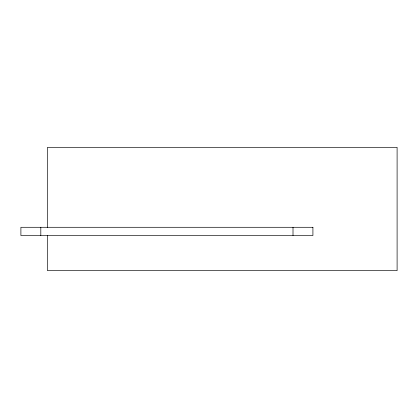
<?xml version="1.0" encoding="UTF-8"?>
<svg xmlns="http://www.w3.org/2000/svg" width="418" height="418" viewBox="0 0 418 418"><rect width="100%" height="100%" fill="white"/><g stroke="black" fill="none" stroke-linecap="round" stroke-linejoin="round"><path stroke-width="0.63" d="M293.008 227.293L293.008 235.522M47.495 227.596L47.495 147.335L397.1 147.335L397.1 270.665L47.495 270.665L47.495 235.428M40.812 227.293L40.812 235.522M312.915 227.293L20.9 227.293L20.9 235.522L312.915 235.522L312.915 227.293"/></g></svg>
